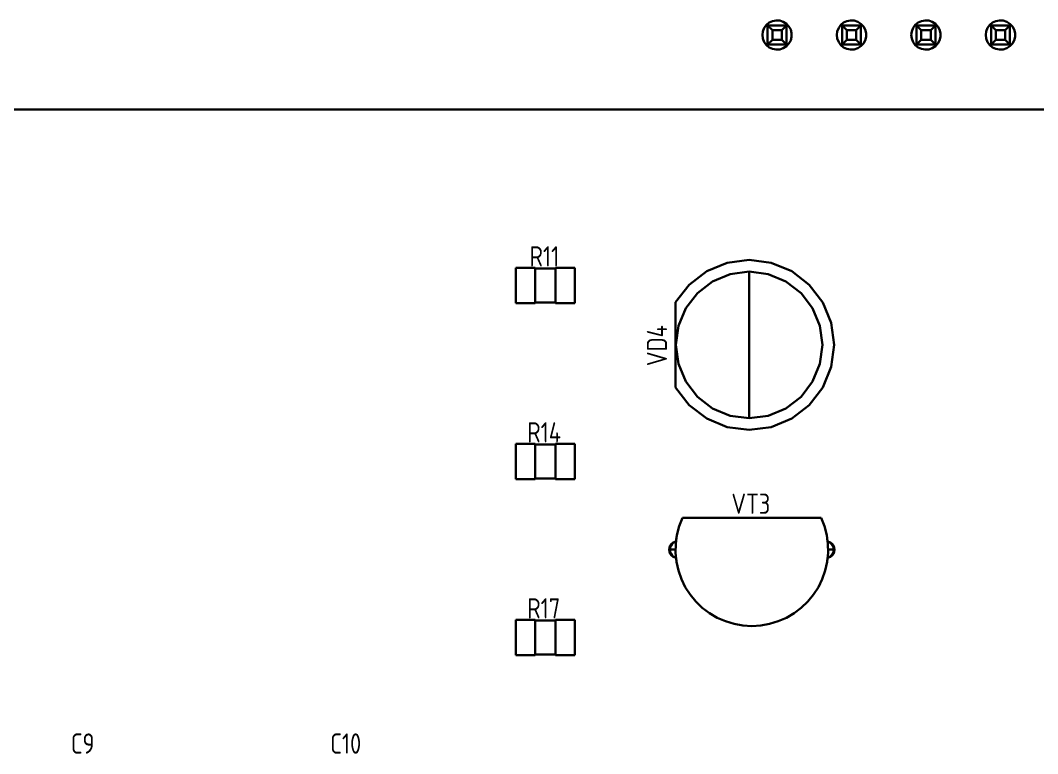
# Model space of a CAD drawing. Extents: x 346 to 4955, y 45 to 639.
# Drawn here: x 3377.6 to 3446.9, y 368.9 to 418.9 of the extents above; entities that cross this region are included whole.
import ezdxf

# ---------------------------------------------------------------- set-up
doc = ezdxf.new("R2010")
doc.units = 0
doc.header["$MEASUREMENT"] = 0
doc.layers.get('0').update_dxf_attribs({"linetype": 'CONTINUOUS'})
doc.styles.add('GOST type A0', font='gost.TTF', dxfattribs={"oblique": 15, "height": 3.5})

msp = doc.modelspace()

# ---------------------------------------------------------------- linework, layer by layer
at = {"color": 7, "lineweight": 30}
for p, q in [((3428.444, 418.554), (3428.296, 418.352)), ((3428.444, 418.554), (3428.296, 418.352)), ((3428.636, 418.714), (3428.444, 418.554)), ((3428.636, 418.714), (3428.444, 418.554)), ((3429.812, 418.51), (3428.532, 418.51)), ((3428.532, 417.23), (3428.532, 418.51)), ((3428.852, 418.19), (3428.532, 418.51)), ((3429.812, 418.51), (3428.532, 418.51)), ((3428.532, 417.23), (3428.532, 418.51)), ((3428.852, 418.19), (3428.532, 418.51)), ((3428.862, 418.822), (3428.636, 418.714)), ((3428.862, 418.822), (3428.636, 418.714)), ((3429.11, 418.868), (3428.862, 418.822)), ((3429.11, 418.868), (3428.862, 418.822)), ((3429.36, 418.852), (3429.11, 418.868)), ((3429.36, 418.852), (3429.11, 418.868)), ((3429.598, 418.774), (3429.36, 418.852)), ((3429.598, 418.774), (3429.36, 418.852)), ((3429.812, 418.51), (3429.492, 418.19)), ((3429.812, 418.51), (3429.492, 418.19)), ((3429.81, 418.64), (3429.598, 418.774)), ((3429.81, 418.64), (3429.598, 418.774)), ((3429.982, 418.458), (3429.81, 418.64)), ((3429.982, 418.458), (3429.81, 418.64)), ((3429.812, 417.23), (3429.812, 418.51)), ((3429.812, 417.23), (3429.812, 418.51)), ((3430.102, 418.238), (3429.982, 418.458)), ((3430.102, 418.238), (3429.982, 418.458)), ((3433.524, 418.554), (3433.376, 418.352)), ((3433.524, 418.554), (3433.376, 418.352)), ((3433.716, 418.714), (3433.524, 418.554)), ((3433.716, 418.714), (3433.524, 418.554)), ((3434.892, 418.51), (3433.612, 418.51)), ((3433.612, 417.23), (3433.612, 418.51)), ((3433.932, 418.19), (3433.612, 418.51)), ((3434.892, 418.51), (3433.612, 418.51)), ((3433.612, 417.23), (3433.612, 418.51)), ((3433.932, 418.19), (3433.612, 418.51)), ((3433.942, 418.822), (3433.716, 418.714)), ((3433.942, 418.822), (3433.716, 418.714)), ((3434.19, 418.868), (3433.942, 418.822)), ((3434.19, 418.868), (3433.942, 418.822)), ((3434.44, 418.852), (3434.19, 418.868)), ((3434.44, 418.852), (3434.19, 418.868)), ((3434.678, 418.774), (3434.44, 418.852)), ((3434.678, 418.774), (3434.44, 418.852)), ((3434.892, 418.51), (3434.572, 418.19)), ((3434.892, 418.51), (3434.572, 418.19)), ((3434.89, 418.64), (3434.678, 418.774)), ((3434.89, 418.64), (3434.678, 418.774)), ((3435.062, 418.458), (3434.89, 418.64)), ((3435.062, 418.458), (3434.89, 418.64)), ((3434.892, 417.23), (3434.892, 418.51)), ((3434.892, 417.23), (3434.892, 418.51)), ((3435.182, 418.238), (3435.062, 418.458)), ((3435.182, 418.238), (3435.062, 418.458)), ((3438.604, 418.554), (3438.456, 418.352)), ((3438.604, 418.554), (3438.456, 418.352)), ((3438.796, 418.714), (3438.604, 418.554)), ((3438.796, 418.714), (3438.604, 418.554)), ((3439.972, 418.51), (3438.692, 418.51)), ((3438.692, 417.23), (3438.692, 418.51)), ((3439.012, 418.19), (3438.692, 418.51)), ((3439.972, 418.51), (3438.692, 418.51)), ((3438.692, 417.23), (3438.692, 418.51)), ((3439.012, 418.19), (3438.692, 418.51)), ((3439.022, 418.822), (3438.796, 418.714)), ((3439.022, 418.822), (3438.796, 418.714)), ((3439.27, 418.868), (3439.022, 418.822)), ((3439.27, 418.868), (3439.022, 418.822)), ((3439.52, 418.852), (3439.27, 418.868)), ((3439.52, 418.852), (3439.27, 418.868)), ((3439.758, 418.774), (3439.52, 418.852)), ((3439.758, 418.774), (3439.52, 418.852)), ((3439.972, 418.51), (3439.652, 418.19)), ((3439.972, 418.51), (3439.652, 418.19)), ((3439.97, 418.64), (3439.758, 418.774)), ((3439.97, 418.64), (3439.758, 418.774)), ((3440.142, 418.458), (3439.97, 418.64)), ((3440.142, 418.458), (3439.97, 418.64)), ((3439.972, 417.23), (3439.972, 418.51)), ((3439.972, 417.23), (3439.972, 418.51)), ((3440.262, 418.238), (3440.142, 418.458)), ((3440.262, 418.238), (3440.142, 418.458)), ((3443.684, 418.554), (3443.536, 418.352)), ((3443.684, 418.554), (3443.536, 418.352)), ((3443.876, 418.714), (3443.684, 418.554)), ((3443.876, 418.714), (3443.684, 418.554)), ((3445.052, 418.51), (3443.772, 418.51)), ((3443.772, 417.23), (3443.772, 418.51)), ((3444.092, 418.19), (3443.772, 418.51)), ((3445.052, 418.51), (3443.772, 418.51)), ((3443.772, 417.23), (3443.772, 418.51)), ((3444.092, 418.19), (3443.772, 418.51)), ((3444.102, 418.822), (3443.876, 418.714)), ((3444.102, 418.822), (3443.876, 418.714)), ((3444.35, 418.868), (3444.102, 418.822)), ((3444.35, 418.868), (3444.102, 418.822)), ((3444.6, 418.852), (3444.35, 418.868)), ((3444.6, 418.852), (3444.35, 418.868)), ((3444.838, 418.774), (3444.6, 418.852)), ((3444.838, 418.774), (3444.6, 418.852)), ((3445.052, 418.51), (3444.732, 418.19)), ((3445.052, 418.51), (3444.732, 418.19)), ((3445.05, 418.64), (3444.838, 418.774)), ((3445.05, 418.64), (3444.838, 418.774)), ((3445.222, 418.458), (3445.05, 418.64)), ((3445.222, 418.458), (3445.05, 418.64)), ((3445.052, 417.23), (3445.052, 418.51)), ((3445.052, 417.23), (3445.052, 418.51)), ((3445.342, 418.238), (3445.222, 418.458)), ((3445.342, 418.238), (3445.222, 418.458)), ((3428.204, 418.118), (3428.172, 417.87)), ((3428.204, 418.118), (3428.172, 417.87)), ((3428.204, 417.622), (3428.172, 417.87)), ((3428.204, 417.622), (3428.172, 417.87)), ((3428.296, 418.352), (3428.204, 418.118)), ((3428.296, 418.352), (3428.204, 418.118)), ((3429.492, 418.19), (3428.852, 418.19)), ((3428.852, 417.55), (3428.852, 418.19)), ((3429.492, 418.19), (3428.852, 418.19)), ((3428.852, 417.55), (3428.852, 418.19)), ((3429.492, 417.55), (3429.492, 418.19)), ((3429.492, 417.55), (3429.492, 418.19)), ((3430.164, 417.996), (3430.102, 418.238)), ((3430.164, 417.996), (3430.102, 418.238)), ((3430.164, 417.744), (3430.102, 417.502)), ((3430.164, 417.744), (3430.102, 417.502)), ((3430.164, 417.744), (3430.164, 417.996)), ((3430.164, 417.744), (3430.164, 417.996)), ((3433.284, 418.118), (3433.252, 417.87)), ((3433.284, 418.118), (3433.252, 417.87)), ((3433.284, 417.622), (3433.252, 417.87)), ((3433.284, 417.622), (3433.252, 417.87)), ((3433.376, 418.352), (3433.284, 418.118)), ((3433.376, 418.352), (3433.284, 418.118)), ((3434.572, 418.19), (3433.932, 418.19)), ((3433.932, 417.55), (3433.932, 418.19)), ((3434.572, 418.19), (3433.932, 418.19)), ((3433.932, 417.55), (3433.932, 418.19)), ((3434.572, 417.55), (3434.572, 418.19)), ((3434.572, 417.55), (3434.572, 418.19)), ((3435.244, 417.996), (3435.182, 418.238)), ((3435.244, 417.996), (3435.182, 418.238)), ((3435.244, 417.744), (3435.182, 417.502)), ((3435.244, 417.744), (3435.182, 417.502)), ((3435.244, 417.744), (3435.244, 417.996)), ((3435.244, 417.744), (3435.244, 417.996)), ((3438.364, 418.118), (3438.332, 417.87)), ((3438.364, 418.118), (3438.332, 417.87)), ((3438.364, 417.622), (3438.332, 417.87)), ((3438.364, 417.622), (3438.332, 417.87)), ((3438.456, 418.352), (3438.364, 418.118)), ((3438.456, 418.352), (3438.364, 418.118)), ((3439.652, 418.19), (3439.012, 418.19)), ((3439.012, 417.55), (3439.012, 418.19)), ((3439.652, 418.19), (3439.012, 418.19)), ((3439.012, 417.55), (3439.012, 418.19)), ((3439.652, 417.55), (3439.652, 418.19)), ((3439.652, 417.55), (3439.652, 418.19)), ((3440.324, 417.996), (3440.262, 418.238)), ((3440.324, 417.996), (3440.262, 418.238)), ((3440.324, 417.744), (3440.262, 417.502)), ((3440.324, 417.744), (3440.262, 417.502)), ((3440.324, 417.744), (3440.324, 417.996)), ((3440.324, 417.744), (3440.324, 417.996)), ((3443.444, 418.118), (3443.412, 417.87)), ((3443.444, 418.118), (3443.412, 417.87)), ((3443.444, 417.622), (3443.412, 417.87)), ((3443.444, 417.622), (3443.412, 417.87)), ((3443.536, 418.352), (3443.444, 418.118)), ((3443.536, 418.352), (3443.444, 418.118)), ((3444.732, 418.19), (3444.092, 418.19)), ((3444.092, 417.55), (3444.092, 418.19)), ((3444.732, 418.19), (3444.092, 418.19)), ((3444.092, 417.55), (3444.092, 418.19)), ((3444.732, 417.55), (3444.732, 418.19)), ((3444.732, 417.55), (3444.732, 418.19)), ((3445.404, 417.996), (3445.342, 418.238)), ((3445.404, 417.996), (3445.342, 418.238)), ((3445.404, 417.744), (3445.342, 417.502)), ((3445.404, 417.744), (3445.342, 417.502)), ((3445.404, 417.744), (3445.404, 417.996)), ((3445.404, 417.744), (3445.404, 417.996)), ((3428.296, 417.388), (3428.204, 417.622)), ((3428.296, 417.388), (3428.204, 417.622)), ((3428.444, 417.186), (3428.296, 417.388)), ((3428.444, 417.186), (3428.296, 417.388)), ((3428.636, 417.026), (3428.444, 417.186)), ((3428.636, 417.026), (3428.444, 417.186)), ((3428.852, 417.55), (3428.532, 417.23)), ((3428.852, 417.55), (3428.532, 417.23)), ((3429.812, 417.23), (3428.532, 417.23)), ((3429.812, 417.23), (3428.532, 417.23)), ((3428.862, 416.918), (3428.636, 417.026)), ((3428.862, 416.918), (3428.636, 417.026)), ((3429.492, 417.55), (3428.852, 417.55)), ((3429.492, 417.55), (3428.852, 417.55)), ((3429.812, 417.23), (3429.492, 417.55)), ((3429.812, 417.23), (3429.492, 417.55)), ((3429.81, 417.1), (3429.598, 416.966)), ((3429.81, 417.1), (3429.598, 416.966)), ((3429.982, 417.282), (3429.81, 417.1)), ((3429.982, 417.282), (3429.81, 417.1)), ((3430.102, 417.502), (3429.982, 417.282)), ((3430.102, 417.502), (3429.982, 417.282)), ((3433.376, 417.388), (3433.284, 417.622)), ((3433.376, 417.388), (3433.284, 417.622)), ((3433.524, 417.186), (3433.376, 417.388)), ((3433.524, 417.186), (3433.376, 417.388)), ((3433.716, 417.026), (3433.524, 417.186)), ((3433.716, 417.026), (3433.524, 417.186)), ((3433.932, 417.55), (3433.612, 417.23)), ((3433.932, 417.55), (3433.612, 417.23)), ((3434.892, 417.23), (3433.612, 417.23)), ((3434.892, 417.23), (3433.612, 417.23)), ((3433.942, 416.918), (3433.716, 417.026)), ((3433.942, 416.918), (3433.716, 417.026)), ((3434.572, 417.55), (3433.932, 417.55)), ((3434.572, 417.55), (3433.932, 417.55)), ((3434.892, 417.23), (3434.572, 417.55)), ((3434.892, 417.23), (3434.572, 417.55)), ((3434.89, 417.1), (3434.678, 416.966)), ((3434.89, 417.1), (3434.678, 416.966)), ((3435.062, 417.282), (3434.89, 417.1)), ((3435.062, 417.282), (3434.89, 417.1)), ((3435.182, 417.502), (3435.062, 417.282)), ((3435.182, 417.502), (3435.062, 417.282)), ((3438.456, 417.388), (3438.364, 417.622)), ((3438.456, 417.388), (3438.364, 417.622)), ((3438.604, 417.186), (3438.456, 417.388)), ((3438.604, 417.186), (3438.456, 417.388)), ((3438.796, 417.026), (3438.604, 417.186)), ((3438.796, 417.026), (3438.604, 417.186)), ((3439.012, 417.55), (3438.692, 417.23)), ((3439.012, 417.55), (3438.692, 417.23)), ((3439.972, 417.23), (3438.692, 417.23)), ((3439.972, 417.23), (3438.692, 417.23)), ((3439.022, 416.918), (3438.796, 417.026)), ((3439.022, 416.918), (3438.796, 417.026)), ((3439.652, 417.55), (3439.012, 417.55)), ((3439.652, 417.55), (3439.012, 417.55)), ((3439.972, 417.23), (3439.652, 417.55)), ((3439.972, 417.23), (3439.652, 417.55)), ((3439.97, 417.1), (3439.758, 416.966)), ((3439.97, 417.1), (3439.758, 416.966)), ((3440.142, 417.282), (3439.97, 417.1)), ((3440.142, 417.282), (3439.97, 417.1)), ((3440.262, 417.502), (3440.142, 417.282)), ((3440.262, 417.502), (3440.142, 417.282)), ((3443.536, 417.388), (3443.444, 417.622)), ((3443.536, 417.388), (3443.444, 417.622)), ((3443.684, 417.186), (3443.536, 417.388)), ((3443.684, 417.186), (3443.536, 417.388)), ((3443.876, 417.026), (3443.684, 417.186)), ((3443.876, 417.026), (3443.684, 417.186)), ((3444.092, 417.55), (3443.772, 417.23)), ((3444.092, 417.55), (3443.772, 417.23)), ((3445.052, 417.23), (3443.772, 417.23)), ((3445.052, 417.23), (3443.772, 417.23)), ((3444.102, 416.918), (3443.876, 417.026)), ((3444.102, 416.918), (3443.876, 417.026)), ((3444.732, 417.55), (3444.092, 417.55)), ((3444.732, 417.55), (3444.092, 417.55)), ((3445.052, 417.23), (3444.732, 417.55)), ((3445.052, 417.23), (3444.732, 417.55)), ((3445.05, 417.1), (3444.838, 416.966)), ((3445.05, 417.1), (3444.838, 416.966)), ((3445.222, 417.282), (3445.05, 417.1)), ((3445.222, 417.282), (3445.05, 417.1)), ((3445.342, 417.502), (3445.222, 417.282)), ((3445.342, 417.502), (3445.222, 417.282)), ((3429.11, 416.872), (3428.862, 416.918)), ((3429.11, 416.872), (3428.862, 416.918)), ((3429.36, 416.888), (3429.11, 416.872)), ((3429.36, 416.888), (3429.11, 416.872)), ((3429.598, 416.966), (3429.36, 416.888)), ((3429.598, 416.966), (3429.36, 416.888)), ((3434.19, 416.872), (3433.942, 416.918)), ((3434.19, 416.872), (3433.942, 416.918)), ((3434.44, 416.888), (3434.19, 416.872)), ((3434.44, 416.888), (3434.19, 416.872)), ((3434.678, 416.966), (3434.44, 416.888)), ((3434.678, 416.966), (3434.44, 416.888)), ((3439.27, 416.872), (3439.022, 416.918)), ((3439.27, 416.872), (3439.022, 416.918)), ((3439.52, 416.888), (3439.27, 416.872)), ((3439.52, 416.888), (3439.27, 416.872)), ((3439.758, 416.966), (3439.52, 416.888)), ((3439.758, 416.966), (3439.52, 416.888)), ((3444.35, 416.872), (3444.102, 416.918)), ((3444.35, 416.872), (3444.102, 416.918)), ((3444.6, 416.888), (3444.35, 416.872)), ((3444.6, 416.888), (3444.35, 416.872)), ((3444.838, 416.966), (3444.6, 416.888)), ((3444.838, 416.966), (3444.6, 416.888)), ((3329.372, 412.79), (3525.372, 412.79)), ((3525.372, 412.79), (3329.372, 412.79)), ((3329.372, 412.79), (3525.372, 412.79)), ((3525.372, 412.79), (3329.372, 412.79)), ((3427.272, 402.54), (3425.772, 402.342)), ((3425.772, 402.342), (3427.272, 402.54)), ((3427.272, 402.54), (3425.772, 402.342)), ((3425.772, 402.342), (3427.272, 402.54)), ((3428.774, 402.342), (3427.272, 402.54)), ((3427.272, 402.54), (3428.774, 402.342)), ((3428.774, 402.342), (3427.272, 402.54)), ((3427.272, 402.54), (3428.774, 402.342)), ((3411.366, 401.984), (3411.366, 399.596)), ((3412.686, 401.984), (3411.366, 401.984)), ((3411.366, 401.984), (3411.366, 399.596)), ((3411.366, 401.984), (3412.686, 401.984)), ((3411.366, 401.984), (3411.366, 399.596)), ((3412.686, 401.984), (3411.366, 401.984)), ((3411.366, 401.984), (3411.366, 399.596)), ((3411.366, 401.984), (3412.686, 401.984)), ((3412.686, 401.95), (3412.686, 401.984)), ((3412.686, 401.984), (3412.686, 399.596)), ((3412.686, 401.95), (3412.686, 401.984)), ((3412.686, 401.984), (3412.686, 399.596)), ((3414.058, 401.95), (3412.686, 401.95)), ((3412.686, 401.95), (3414.058, 401.95)), ((3414.058, 401.95), (3412.686, 401.95)), ((3412.686, 401.95), (3414.058, 401.95)), ((3415.378, 401.984), (3414.058, 401.984)), ((3414.058, 401.984), (3414.058, 401.95)), ((3414.058, 401.984), (3414.058, 399.596)), ((3414.058, 401.984), (3415.378, 401.984)), ((3415.378, 401.984), (3414.058, 401.984)), ((3414.058, 401.984), (3414.058, 401.95)), ((3414.058, 401.984), (3414.058, 399.596)), ((3414.058, 401.984), (3415.378, 401.984)), ((3415.378, 399.596), (3415.378, 401.984)), ((3415.378, 401.984), (3415.378, 399.596)), ((3415.378, 399.596), (3415.378, 401.984)), ((3415.378, 401.984), (3415.378, 399.596)), ((3424.374, 401.764), (3423.174, 400.844)), ((3423.174, 400.844), (3424.374, 401.764)), ((3424.374, 401.764), (3423.174, 400.844)), ((3423.174, 400.844), (3424.374, 401.764)), ((3425.772, 402.342), (3424.374, 401.764)), ((3424.374, 401.764), (3425.772, 402.342)), ((3425.772, 402.342), (3424.374, 401.764)), ((3424.374, 401.764), (3425.772, 402.342)), ((3430.172, 401.764), (3428.774, 402.342)), ((3428.774, 402.342), (3430.172, 401.764)), ((3430.172, 401.764), (3428.774, 402.342)), ((3428.774, 402.342), (3430.172, 401.764)), ((3431.374, 400.842), (3430.172, 401.764)), ((3430.172, 401.764), (3431.374, 400.842)), ((3431.374, 400.842), (3430.172, 401.764)), ((3430.172, 401.764), (3431.374, 400.842)), ((3423.736, 400.276), (3424.772, 401.07)), ((3423.736, 400.276), (3424.772, 401.07)), ((3424.772, 401.07), (3425.978, 401.57)), ((3424.772, 401.07), (3425.978, 401.57)), ((3425.978, 401.57), (3427.272, 401.74)), ((3425.978, 401.57), (3427.272, 401.74)), ((3427.272, 401.74), (3428.566, 401.57)), ((3427.272, 401.74), (3427.272, 401.57)), ((3427.272, 401.74), (3428.566, 401.57)), ((3427.272, 401.74), (3427.272, 401.57)), ((3427.272, 401.07), (3427.272, 401.57)), ((3427.272, 401.07), (3427.272, 401.57)), ((3427.272, 400.276), (3427.272, 401.07)), ((3427.272, 400.276), (3427.272, 401.07)), ((3428.566, 401.57), (3429.772, 401.07)), ((3428.566, 401.57), (3429.772, 401.07)), ((3429.772, 401.07), (3430.808, 400.276)), ((3429.772, 401.07), (3430.808, 400.276)), ((3423.174, 400.844), (3422.252, 399.646)), ((3422.252, 399.646), (3423.174, 400.844)), ((3423.174, 400.844), (3422.252, 399.646)), ((3422.252, 399.646), (3423.174, 400.844)), ((3432.296, 399.64), (3431.374, 400.842)), ((3431.374, 400.842), (3432.296, 399.64)), ((3432.296, 399.64), (3431.374, 400.842)), ((3431.374, 400.842), (3432.296, 399.64)), ((3422.942, 399.24), (3423.736, 400.276)), ((3422.942, 399.24), (3423.736, 400.276)), ((3427.272, 399.24), (3427.272, 400.276)), ((3427.272, 399.24), (3427.272, 400.276)), ((3430.808, 400.276), (3431.602, 399.24)), ((3430.808, 400.276), (3431.602, 399.24)), ((3411.366, 399.596), (3412.686, 399.596)), ((3411.366, 399.596), (3412.686, 399.596)), ((3411.366, 399.596), (3412.686, 399.596)), ((3411.366, 399.596), (3412.686, 399.596)), ((3412.686, 399.596), (3412.686, 399.63)), ((3412.686, 399.63), (3414.058, 399.63)), ((3412.686, 399.63), (3414.058, 399.63)), ((3412.686, 399.596), (3412.686, 399.63)), ((3412.686, 399.63), (3414.058, 399.63)), ((3412.686, 399.63), (3414.058, 399.63)), ((3414.058, 399.63), (3414.058, 399.596)), ((3414.058, 399.63), (3414.058, 399.596)), ((3414.058, 399.596), (3415.378, 399.596)), ((3414.058, 399.596), (3415.378, 399.596)), ((3414.058, 399.596), (3415.378, 399.596)), ((3414.058, 399.596), (3415.378, 399.596)), ((3422.252, 399.646), (3422.252, 393.836)), ((3422.252, 399.646), (3422.252, 393.836)), ((3422.252, 399.646), (3422.252, 393.836)), ((3422.252, 399.646), (3422.252, 393.836)), ((3422.442, 398.034), (3422.942, 399.24)), ((3422.442, 398.034), (3422.942, 399.24)), ((3427.272, 398.034), (3427.272, 399.24)), ((3427.272, 398.034), (3427.272, 399.24)), ((3431.602, 399.24), (3432.102, 398.034)), ((3431.602, 399.24), (3432.102, 398.034)), ((3432.874, 398.242), (3432.296, 399.64)), ((3432.296, 399.64), (3432.874, 398.242)), ((3432.874, 398.242), (3432.296, 399.64)), ((3432.296, 399.64), (3432.874, 398.242)), ((3422.272, 396.74), (3422.442, 398.034)), ((3422.272, 396.74), (3422.442, 398.034)), ((3427.272, 396.74), (3427.272, 398.034)), ((3427.272, 396.74), (3427.272, 398.034)), ((3432.102, 398.034), (3432.272, 396.74)), ((3432.102, 398.034), (3432.272, 396.74)), ((3433.072, 396.74), (3432.874, 398.242)), ((3432.874, 398.242), (3433.072, 396.74)), ((3433.072, 396.74), (3432.874, 398.242)), ((3432.874, 398.242), (3433.072, 396.74)), ((3422.272, 396.74), (3422.442, 395.446)), ((3422.272, 396.74), (3422.442, 395.446)), ((3427.272, 395.446), (3427.272, 396.74)), ((3427.272, 395.446), (3427.272, 396.74)), ((3432.102, 395.446), (3432.272, 396.74)), ((3432.102, 395.446), (3432.272, 396.74)), ((3432.874, 395.24), (3433.072, 396.74)), ((3432.874, 395.24), (3433.072, 396.74)), ((3432.874, 395.24), (3433.072, 396.74)), ((3432.874, 395.24), (3433.072, 396.74)), ((3422.442, 395.446), (3422.942, 394.24)), ((3422.442, 395.446), (3422.942, 394.24)), ((3427.272, 394.24), (3427.272, 395.446)), ((3427.272, 394.24), (3427.272, 395.446)), ((3431.602, 394.24), (3432.102, 395.446)), ((3431.602, 394.24), (3432.102, 395.446)), ((3432.296, 393.84), (3432.874, 395.24)), ((3432.296, 393.84), (3432.874, 395.24)), ((3432.296, 393.84), (3432.874, 395.24)), ((3432.296, 393.84), (3432.874, 395.24)), ((3422.942, 394.24), (3423.736, 393.204)), ((3422.942, 394.24), (3423.736, 393.204)), ((3427.272, 393.204), (3427.272, 394.24)), ((3427.272, 393.204), (3427.272, 394.24)), ((3430.808, 393.204), (3431.602, 394.24)), ((3430.808, 393.204), (3431.602, 394.24)), ((3422.252, 393.836), (3423.174, 392.636)), ((3422.252, 393.836), (3423.174, 392.636)), ((3422.252, 393.836), (3423.174, 392.636)), ((3422.252, 393.836), (3423.174, 392.636)), ((3431.374, 392.638), (3432.296, 393.84)), ((3431.374, 392.638), (3432.296, 393.84)), ((3431.374, 392.638), (3432.296, 393.84)), ((3431.374, 392.638), (3432.296, 393.84)), ((3423.736, 393.204), (3424.772, 392.41)), ((3423.736, 393.204), (3424.772, 392.41)), ((3427.272, 392.41), (3427.272, 393.204)), ((3427.272, 392.41), (3427.272, 393.204)), ((3429.772, 392.41), (3430.808, 393.204)), ((3429.772, 392.41), (3430.808, 393.204)), ((3423.174, 392.636), (3424.374, 391.716)), ((3423.174, 392.636), (3424.374, 391.716)), ((3423.174, 392.636), (3424.374, 391.716)), ((3423.174, 392.636), (3424.374, 391.716)), ((3424.772, 392.41), (3425.978, 391.91)), ((3424.772, 392.41), (3425.978, 391.91)), ((3427.272, 391.91), (3427.272, 392.41)), ((3427.272, 391.91), (3427.272, 392.41)), ((3428.566, 391.91), (3429.772, 392.41)), ((3428.566, 391.91), (3429.772, 392.41)), ((3430.172, 391.718), (3431.374, 392.638)), ((3430.172, 391.718), (3431.374, 392.638)), ((3430.172, 391.718), (3431.374, 392.638)), ((3430.172, 391.718), (3431.374, 392.638)), ((3424.374, 391.716), (3425.772, 391.138)), ((3424.374, 391.716), (3425.772, 391.138)), ((3424.374, 391.716), (3425.772, 391.138)), ((3424.374, 391.716), (3425.772, 391.138)), ((3425.978, 391.91), (3427.272, 391.74)), ((3425.978, 391.91), (3427.272, 391.74)), ((3427.272, 391.74), (3428.566, 391.91)), ((3427.272, 391.91), (3427.272, 391.74)), ((3427.272, 391.74), (3428.566, 391.91)), ((3427.272, 391.91), (3427.272, 391.74)), ((3428.774, 391.138), (3430.172, 391.718)), ((3428.774, 391.138), (3430.172, 391.718)), ((3428.774, 391.138), (3430.172, 391.718)), ((3428.774, 391.138), (3430.172, 391.718)), ((3425.772, 391.138), (3427.272, 390.94)), ((3425.772, 391.138), (3427.272, 390.94)), ((3425.772, 391.138), (3427.272, 390.94)), ((3425.772, 391.138), (3427.272, 390.94)), ((3427.272, 390.94), (3428.774, 391.138)), ((3427.272, 390.94), (3428.774, 391.138)), ((3427.272, 390.94), (3428.774, 391.138)), ((3427.272, 390.94), (3428.774, 391.138)), ((3411.366, 389.984), (3411.366, 387.596)), ((3412.686, 389.984), (3411.366, 389.984)), ((3411.366, 389.984), (3411.366, 387.596)), ((3411.366, 389.984), (3412.686, 389.984)), ((3411.366, 389.984), (3411.366, 387.596)), ((3412.686, 389.984), (3411.366, 389.984)), ((3411.366, 389.984), (3411.366, 387.596)), ((3411.366, 389.984), (3412.686, 389.984)), ((3412.686, 389.95), (3412.686, 389.984)), ((3412.686, 389.984), (3412.686, 387.596)), ((3412.686, 389.95), (3412.686, 389.984)), ((3412.686, 389.984), (3412.686, 387.596)), ((3415.378, 389.984), (3414.058, 389.984)), ((3414.058, 389.984), (3414.058, 389.95)), ((3414.058, 389.984), (3414.058, 387.596)), ((3414.058, 389.984), (3415.378, 389.984)), ((3415.378, 389.984), (3414.058, 389.984)), ((3414.058, 389.984), (3414.058, 389.95)), ((3414.058, 389.984), (3414.058, 387.596)), ((3414.058, 389.984), (3415.378, 389.984)), ((3415.378, 387.596), (3415.378, 389.984)), ((3415.378, 389.984), (3415.378, 387.596)), ((3415.378, 387.596), (3415.378, 389.984)), ((3415.378, 389.984), (3415.378, 387.596)), ((3414.058, 389.95), (3412.686, 389.95)), ((3412.686, 389.95), (3414.058, 389.95)), ((3414.058, 389.95), (3412.686, 389.95)), ((3412.686, 389.95), (3414.058, 389.95)), ((3411.366, 387.596), (3412.686, 387.596)), ((3411.366, 387.596), (3412.686, 387.596)), ((3411.366, 387.596), (3412.686, 387.596)), ((3411.366, 387.596), (3412.686, 387.596)), ((3412.686, 387.596), (3412.686, 387.63)), ((3412.686, 387.63), (3414.058, 387.63)), ((3412.686, 387.63), (3414.058, 387.63)), ((3412.686, 387.596), (3412.686, 387.63)), ((3412.686, 387.63), (3414.058, 387.63)), ((3412.686, 387.63), (3414.058, 387.63)), ((3414.058, 387.63), (3414.058, 387.596)), ((3414.058, 387.63), (3414.058, 387.596)), ((3414.058, 387.596), (3415.378, 387.596)), ((3414.058, 387.596), (3415.378, 387.596)), ((3414.058, 387.596), (3415.378, 387.596)), ((3414.058, 387.596), (3415.378, 387.596)), ((3422.714, 384.94), (3422.494, 384.37)), ((3422.714, 384.94), (3422.494, 384.37)), ((3422.714, 384.94), (3422.494, 384.37)), ((3422.714, 384.94), (3422.494, 384.37)), ((3432.19, 384.94), (3422.714, 384.94)), ((3432.19, 384.94), (3422.714, 384.94)), ((3432.19, 384.94), (3422.714, 384.94)), ((3432.19, 384.94), (3422.714, 384.94)), ((3432.41, 384.37), (3432.19, 384.94)), ((3432.41, 384.37), (3432.19, 384.94)), ((3432.41, 384.37), (3432.19, 384.94)), ((3432.41, 384.37), (3432.19, 384.94)), ((3422.342, 383.776), (3422.26, 383.17)), ((3422.342, 383.776), (3422.26, 383.17)), ((3422.342, 383.776), (3422.28, 383.326)), ((3422.342, 383.776), (3422.28, 383.326)), ((3422.494, 384.37), (3422.342, 383.776)), ((3422.494, 384.37), (3422.342, 383.776)), ((3422.494, 384.37), (3422.342, 383.776)), ((3422.494, 384.37), (3422.342, 383.776)), ((3432.562, 383.776), (3432.41, 384.37)), ((3432.562, 383.776), (3432.41, 384.37)), ((3432.562, 383.776), (3432.41, 384.37)), ((3432.562, 383.776), (3432.41, 384.37)), ((3432.624, 383.32), (3432.562, 383.776)), ((3432.644, 383.17), (3432.562, 383.776)), ((3432.624, 383.32), (3432.562, 383.776)), ((3432.644, 383.17), (3432.562, 383.776)), ((3421.888, 383.06), (3421.832, 382.924)), ((3421.888, 383.06), (3421.832, 382.924)), ((3421.888, 383.06), (3421.832, 382.924)), ((3421.888, 383.06), (3421.832, 382.924)), ((3421.978, 383.176), (3421.888, 383.06)), ((3421.978, 383.176), (3421.888, 383.06)), ((3421.978, 383.176), (3421.888, 383.06)), ((3421.978, 383.176), (3421.888, 383.06)), ((3421.944, 383.06), (3421.89, 382.924)), ((3421.944, 383.06), (3421.89, 382.924)), ((3422.03, 383.176), (3421.944, 383.06)), ((3422.03, 383.176), (3421.944, 383.06)), ((3422.092, 383.264), (3421.978, 383.176)), ((3422.092, 383.264), (3421.978, 383.176)), ((3422.092, 383.264), (3421.978, 383.176)), ((3422.092, 383.264), (3421.978, 383.176)), ((3422.142, 383.264), (3422.03, 383.176)), ((3422.142, 383.264), (3422.03, 383.176)), ((3422.228, 383.32), (3422.092, 383.264)), ((3422.228, 383.32), (3422.092, 383.264)), ((3422.228, 383.32), (3422.092, 383.264)), ((3422.228, 383.32), (3422.092, 383.264)), ((3422.272, 383.32), (3422.142, 383.264)), ((3422.272, 383.32), (3422.142, 383.264)), ((3422.28, 383.326), (3422.228, 383.32)), ((3422.28, 383.326), (3422.228, 383.32)), ((3422.28, 383.326), (3422.228, 383.32)), ((3422.28, 383.326), (3422.228, 383.32)), ((3422.26, 383.17), (3422.25, 382.558)), ((3422.26, 383.17), (3422.25, 382.558)), ((3422.28, 383.32), (3422.272, 383.32)), ((3422.28, 383.32), (3422.272, 383.32)), ((3432.676, 383.32), (3432.624, 383.326)), ((3432.624, 383.326), (3432.624, 383.32)), ((3432.676, 383.32), (3432.624, 383.326)), ((3432.676, 383.32), (3432.624, 383.326)), ((3432.624, 383.326), (3432.624, 383.32)), ((3432.676, 383.32), (3432.624, 383.326)), ((3432.632, 383.32), (3432.624, 383.32)), ((3432.632, 383.32), (3432.624, 383.32)), ((3432.762, 383.264), (3432.632, 383.32)), ((3432.762, 383.264), (3432.632, 383.32)), ((3432.654, 382.558), (3432.644, 383.17)), ((3432.654, 382.558), (3432.644, 383.17)), ((3432.812, 383.264), (3432.676, 383.32)), ((3432.812, 383.264), (3432.676, 383.32)), ((3432.812, 383.264), (3432.676, 383.32)), ((3432.812, 383.264), (3432.676, 383.32)), ((3432.874, 383.176), (3432.762, 383.264)), ((3432.874, 383.176), (3432.762, 383.264)), ((3432.928, 383.176), (3432.812, 383.264)), ((3432.928, 383.176), (3432.812, 383.264)), ((3432.928, 383.176), (3432.812, 383.264)), ((3432.928, 383.176), (3432.812, 383.264)), ((3432.96, 383.06), (3432.874, 383.176)), ((3432.96, 383.06), (3432.874, 383.176)), ((3433.016, 383.06), (3432.928, 383.176)), ((3433.016, 383.06), (3432.928, 383.176)), ((3433.016, 383.06), (3432.928, 383.176)), ((3433.016, 383.06), (3432.928, 383.176)), ((3433.014, 382.924), (3432.96, 383.06)), ((3433.014, 382.924), (3432.96, 383.06)), ((3433.072, 382.924), (3433.016, 383.06)), ((3433.072, 382.924), (3433.016, 383.06)), ((3433.072, 382.924), (3433.016, 383.06)), ((3433.072, 382.924), (3433.016, 383.06)), ((3421.832, 382.924), (3421.814, 382.78)), ((3421.832, 382.924), (3421.814, 382.78)), ((3421.832, 382.924), (3421.814, 382.78)), ((3421.832, 382.924), (3421.814, 382.78)), ((3421.814, 382.78), (3421.832, 382.636)), ((3421.832, 382.636), (3421.814, 382.78)), ((3421.82, 382.78), (3421.814, 382.78)), ((3421.814, 382.78), (3421.832, 382.636)), ((3421.832, 382.636), (3421.814, 382.78)), ((3421.82, 382.78), (3421.814, 382.78)), ((3421.84, 382.78), (3421.82, 382.78)), ((3421.84, 382.78), (3421.82, 382.78)), ((3421.832, 382.636), (3421.888, 382.5)), ((3421.888, 382.5), (3421.832, 382.636)), ((3421.832, 382.636), (3421.888, 382.5)), ((3421.888, 382.5), (3421.832, 382.636)), ((3421.874, 382.78), (3421.84, 382.78)), ((3421.874, 382.78), (3421.84, 382.78)), ((3421.89, 382.924), (3421.874, 382.78)), ((3421.89, 382.924), (3421.874, 382.78)), ((3421.89, 382.636), (3421.874, 382.78)), ((3422.254, 382.78), (3421.874, 382.78)), ((3421.89, 382.636), (3421.874, 382.78)), ((3422.254, 382.78), (3421.874, 382.78)), ((3421.888, 382.5), (3421.978, 382.386)), ((3421.978, 382.386), (3421.888, 382.5)), ((3421.888, 382.5), (3421.978, 382.386)), ((3421.978, 382.386), (3421.888, 382.5)), ((3421.944, 382.5), (3421.89, 382.636)), ((3421.944, 382.5), (3421.89, 382.636)), ((3422.03, 382.386), (3421.944, 382.5)), ((3422.03, 382.386), (3421.944, 382.5)), ((3421.978, 382.386), (3422.092, 382.296)), ((3422.092, 382.296), (3421.978, 382.386)), ((3421.978, 382.386), (3422.092, 382.296)), ((3422.092, 382.296), (3421.978, 382.386)), ((3422.142, 382.296), (3422.03, 382.386)), ((3422.142, 382.296), (3422.03, 382.386)), ((3422.312, 381.95), (3422.25, 382.558)), ((3422.312, 381.95), (3422.25, 382.558)), ((3432.654, 382.558), (3432.592, 381.95)), ((3432.654, 382.558), (3432.592, 381.95)), ((3433.03, 382.78), (3432.65, 382.78)), ((3433.03, 382.78), (3432.65, 382.78)), ((3432.874, 382.386), (3432.762, 382.296)), ((3432.874, 382.386), (3432.762, 382.296)), ((3432.812, 382.296), (3432.928, 382.386)), ((3432.928, 382.386), (3432.812, 382.296)), ((3432.812, 382.296), (3432.928, 382.386)), ((3432.928, 382.386), (3432.812, 382.296)), ((3432.96, 382.5), (3432.874, 382.386)), ((3432.96, 382.5), (3432.874, 382.386)), ((3432.928, 382.386), (3433.016, 382.5)), ((3433.016, 382.5), (3432.928, 382.386)), ((3432.928, 382.386), (3433.016, 382.5)), ((3433.016, 382.5), (3432.928, 382.386)), ((3433.014, 382.636), (3432.96, 382.5)), ((3433.014, 382.636), (3432.96, 382.5)), ((3433.03, 382.78), (3433.014, 382.924)), ((3433.03, 382.78), (3433.014, 382.924)), ((3433.03, 382.78), (3433.014, 382.636)), ((3433.03, 382.78), (3433.014, 382.636)), ((3433.016, 382.5), (3433.072, 382.636)), ((3433.072, 382.636), (3433.016, 382.5)), ((3433.016, 382.5), (3433.072, 382.636)), ((3433.072, 382.636), (3433.016, 382.5)), ((3433.064, 382.78), (3433.03, 382.78)), ((3433.064, 382.78), (3433.03, 382.78)), ((3433.084, 382.78), (3433.064, 382.78)), ((3433.084, 382.78), (3433.064, 382.78)), ((3433.09, 382.78), (3433.072, 382.924)), ((3433.09, 382.78), (3433.072, 382.924)), ((3433.09, 382.78), (3433.072, 382.924)), ((3433.09, 382.78), (3433.072, 382.924)), ((3433.072, 382.636), (3433.09, 382.78)), ((3433.09, 382.78), (3433.072, 382.636)), ((3433.072, 382.636), (3433.09, 382.78)), ((3433.09, 382.78), (3433.072, 382.636)), ((3433.09, 382.78), (3433.084, 382.78)), ((3433.09, 382.78), (3433.084, 382.78)), ((3422.092, 382.296), (3422.228, 382.24)), ((3422.228, 382.24), (3422.092, 382.296)), ((3422.092, 382.296), (3422.228, 382.24)), ((3422.228, 382.24), (3422.092, 382.296)), ((3422.272, 382.24), (3422.142, 382.296)), ((3422.272, 382.24), (3422.142, 382.296)), ((3422.228, 382.24), (3422.282, 382.234)), ((3422.282, 382.234), (3422.228, 382.24)), ((3422.228, 382.24), (3422.282, 382.234)), ((3422.282, 382.234), (3422.228, 382.24)), ((3422.282, 382.24), (3422.272, 382.24)), ((3422.282, 382.24), (3422.272, 382.24)), ((3422.282, 382.234), (3422.312, 381.95)), ((3422.282, 382.234), (3422.312, 381.95)), ((3422.312, 381.95), (3422.444, 381.354)), ((3422.444, 381.354), (3422.312, 381.95)), ((3422.312, 381.95), (3422.444, 381.354)), ((3422.444, 381.354), (3422.312, 381.95)), ((3432.46, 381.354), (3432.592, 381.95)), ((3432.592, 381.95), (3432.46, 381.354)), ((3432.46, 381.354), (3432.592, 381.95)), ((3432.592, 381.95), (3432.46, 381.354)), ((3432.592, 381.95), (3432.622, 382.24)), ((3432.592, 381.95), (3432.622, 382.24)), ((3432.622, 382.24), (3432.622, 382.234)), ((3432.622, 382.234), (3432.676, 382.24)), ((3432.632, 382.24), (3432.622, 382.24)), ((3432.676, 382.24), (3432.622, 382.234)), ((3432.622, 382.24), (3432.622, 382.234)), ((3432.622, 382.234), (3432.676, 382.24)), ((3432.632, 382.24), (3432.622, 382.24)), ((3432.676, 382.24), (3432.622, 382.234)), ((3432.762, 382.296), (3432.632, 382.24)), ((3432.762, 382.296), (3432.632, 382.24)), ((3432.676, 382.24), (3432.812, 382.296)), ((3432.812, 382.296), (3432.676, 382.24)), ((3432.676, 382.24), (3432.812, 382.296)), ((3432.812, 382.296), (3432.676, 382.24)), ((3422.444, 381.354), (3422.646, 380.776)), ((3422.646, 380.776), (3422.444, 381.354)), ((3422.444, 381.354), (3422.646, 380.776)), ((3422.646, 380.776), (3422.444, 381.354)), ((3432.258, 380.776), (3432.46, 381.354)), ((3432.46, 381.354), (3432.258, 380.776)), ((3432.258, 380.776), (3432.46, 381.354)), ((3432.46, 381.354), (3432.258, 380.776)), ((3422.646, 380.776), (3422.914, 380.226)), ((3422.914, 380.226), (3422.646, 380.776)), ((3422.646, 380.776), (3422.914, 380.226)), ((3422.914, 380.226), (3422.646, 380.776)), ((3431.99, 380.226), (3432.258, 380.776)), ((3432.258, 380.776), (3431.99, 380.226)), ((3431.99, 380.226), (3432.258, 380.776)), ((3432.258, 380.776), (3431.99, 380.226)), ((3422.914, 380.226), (3423.246, 379.712)), ((3423.246, 379.712), (3422.914, 380.226)), ((3422.914, 380.226), (3423.246, 379.712)), ((3423.246, 379.712), (3422.914, 380.226)), ((3423.246, 379.712), (3423.634, 379.238)), ((3423.634, 379.238), (3423.246, 379.712)), ((3423.246, 379.712), (3423.634, 379.238)), ((3423.634, 379.238), (3423.246, 379.712)), ((3431.27, 379.238), (3431.658, 379.712)), ((3431.658, 379.712), (3431.27, 379.238)), ((3431.27, 379.238), (3431.658, 379.712)), ((3431.658, 379.712), (3431.27, 379.238)), ((3431.658, 379.712), (3431.99, 380.226)), ((3431.99, 380.226), (3431.658, 379.712)), ((3431.658, 379.712), (3431.99, 380.226)), ((3431.99, 380.226), (3431.658, 379.712)), ((3423.634, 379.238), (3424.076, 378.816)), ((3424.076, 378.816), (3423.634, 379.238)), ((3423.634, 379.238), (3424.076, 378.816)), ((3424.076, 378.816), (3423.634, 379.238)), ((3430.828, 378.816), (3431.27, 379.238)), ((3431.27, 379.238), (3430.828, 378.816)), ((3430.828, 378.816), (3431.27, 379.238)), ((3431.27, 379.238), (3430.828, 378.816)), ((3424.076, 378.816), (3424.564, 378.448)), ((3424.564, 378.448), (3424.076, 378.816)), ((3424.076, 378.816), (3424.564, 378.448)), ((3424.564, 378.448), (3424.076, 378.816)), ((3424.564, 378.448), (3425.092, 378.138)), ((3425.092, 378.138), (3424.564, 378.448)), ((3424.564, 378.448), (3425.092, 378.138)), ((3425.092, 378.138), (3424.564, 378.448)), ((3429.812, 378.138), (3430.34, 378.448)), ((3430.34, 378.448), (3429.812, 378.138)), ((3429.812, 378.138), (3430.34, 378.448)), ((3430.34, 378.448), (3429.812, 378.138)), ((3430.34, 378.448), (3430.828, 378.816)), ((3430.828, 378.816), (3430.34, 378.448)), ((3430.34, 378.448), (3430.828, 378.816)), ((3430.828, 378.816), (3430.34, 378.448)), ((3411.366, 377.984), (3411.366, 375.596)), ((3412.686, 377.984), (3411.366, 377.984)), ((3411.366, 377.984), (3411.366, 375.596)), ((3411.366, 377.984), (3412.686, 377.984)), ((3411.366, 377.984), (3411.366, 375.596)), ((3412.686, 377.984), (3411.366, 377.984)), ((3411.366, 377.984), (3411.366, 375.596)), ((3411.366, 377.984), (3412.686, 377.984)), ((3412.686, 377.95), (3412.686, 377.984)), ((3412.686, 377.984), (3412.686, 375.596)), ((3412.686, 377.95), (3412.686, 377.984)), ((3412.686, 377.984), (3412.686, 375.596)), ((3414.058, 377.95), (3412.686, 377.95)), ((3412.686, 377.95), (3414.058, 377.95)), ((3414.058, 377.95), (3412.686, 377.95)), ((3412.686, 377.95), (3414.058, 377.95)), ((3415.378, 377.984), (3414.058, 377.984)), ((3414.058, 377.984), (3414.058, 377.95)), ((3414.058, 377.984), (3414.058, 375.596)), ((3414.058, 377.984), (3415.378, 377.984)), ((3415.378, 377.984), (3414.058, 377.984)), ((3414.058, 377.984), (3414.058, 377.95)), ((3414.058, 377.984), (3414.058, 375.596)), ((3414.058, 377.984), (3415.378, 377.984)), ((3415.378, 375.596), (3415.378, 377.984)), ((3415.378, 377.984), (3415.378, 375.596)), ((3415.378, 375.596), (3415.378, 377.984)), ((3415.378, 377.984), (3415.378, 375.596)), ((3425.092, 378.138), (3425.654, 377.894)), ((3425.654, 377.894), (3425.092, 378.138)), ((3425.092, 378.138), (3425.654, 377.894)), ((3425.654, 377.894), (3425.092, 378.138)), ((3425.654, 377.894), (3426.24, 377.716)), ((3426.24, 377.716), (3425.654, 377.894)), ((3425.654, 377.894), (3426.24, 377.716)), ((3426.24, 377.716), (3425.654, 377.894)), ((3426.24, 377.716), (3426.842, 377.61)), ((3426.842, 377.61), (3426.24, 377.716)), ((3426.24, 377.716), (3426.842, 377.61)), ((3426.842, 377.61), (3426.24, 377.716)), ((3426.842, 377.61), (3427.452, 377.574)), ((3427.452, 377.574), (3426.842, 377.61)), ((3426.842, 377.61), (3427.452, 377.574)), ((3427.452, 377.574), (3426.842, 377.61)), ((3427.452, 377.574), (3428.062, 377.61)), ((3428.062, 377.61), (3427.452, 377.574)), ((3427.452, 377.574), (3428.062, 377.61)), ((3428.062, 377.61), (3427.452, 377.574)), ((3428.062, 377.61), (3428.666, 377.716)), ((3428.666, 377.716), (3428.062, 377.61)), ((3428.062, 377.61), (3428.666, 377.716)), ((3428.666, 377.716), (3428.062, 377.61)), ((3428.666, 377.716), (3429.25, 377.894)), ((3429.25, 377.894), (3428.666, 377.716)), ((3428.666, 377.716), (3429.25, 377.894)), ((3429.25, 377.894), (3428.666, 377.716)), ((3429.25, 377.894), (3429.812, 378.138)), ((3429.812, 378.138), (3429.25, 377.894)), ((3429.25, 377.894), (3429.812, 378.138)), ((3429.812, 378.138), (3429.25, 377.894)), ((3411.366, 375.596), (3412.686, 375.596)), ((3411.366, 375.596), (3412.686, 375.596)), ((3411.366, 375.596), (3412.686, 375.596)), ((3411.366, 375.596), (3412.686, 375.596)), ((3412.686, 375.596), (3412.686, 375.63)), ((3412.686, 375.63), (3414.058, 375.63)), ((3412.686, 375.63), (3414.058, 375.63)), ((3412.686, 375.596), (3412.686, 375.63)), ((3412.686, 375.63), (3414.058, 375.63)), ((3412.686, 375.63), (3414.058, 375.63)), ((3414.058, 375.63), (3414.058, 375.596)), ((3414.058, 375.63), (3414.058, 375.596)), ((3414.058, 375.596), (3415.378, 375.596)), ((3414.058, 375.596), (3415.378, 375.596)), ((3414.058, 375.596), (3415.378, 375.596)), ((3414.058, 375.596), (3415.378, 375.596))]:
    msp.add_line(p, q, dxfattribs=at)

# ---------------------------------------------------------------- texts
at = {"color": 7, "lineweight": 30, "style": 'GOST type A0'}
for s, p in [('R11', (3412.287, 402.088)), ('R14', (3412.132, 390.088)), ('VT3', (3426.057, 385.222)), ('R17', (3412.132, 378.088)), ('C9', (3381.004, 368.871)), ('C10', (3398.694, 368.871))]:
    msp.add_text(s, height=1.3796, dxfattribs=at).set_placement(p)
msp.add_text('VD4', height=1.3796, rotation=90, dxfattribs=at).set_placement((3421.673, 395.293))

doc.saveas('drawing.dxf')
